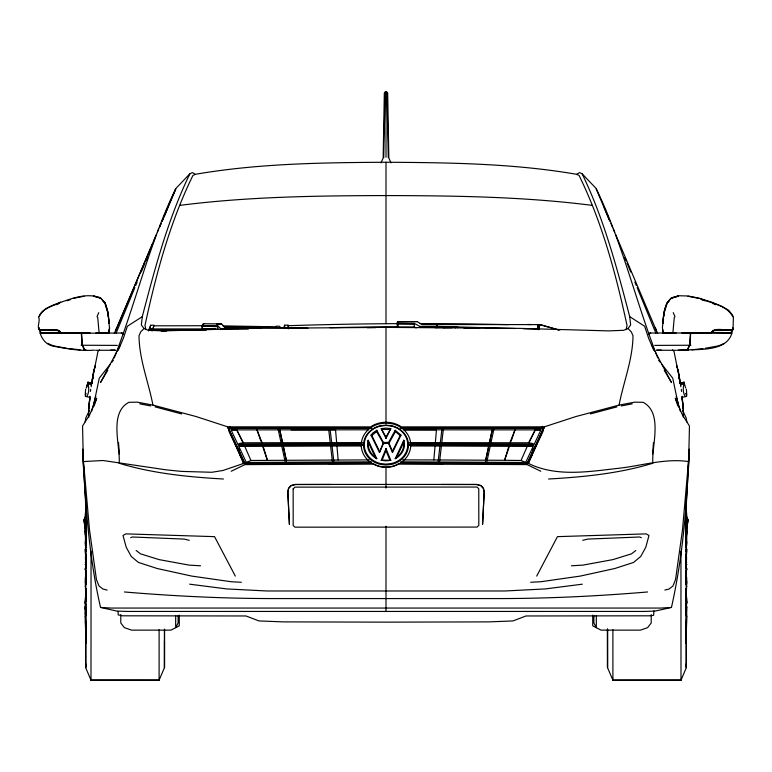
<?xml version="1.0" encoding="UTF-8"?>
<svg xmlns="http://www.w3.org/2000/svg" width="772" height="772" viewBox="0 0 772 772"><rect width="100%" height="100%" fill="white"/><g stroke="black" fill="none" stroke-linecap="round" stroke-linejoin="round"><path stroke-width="1.16" d="M85.663 581.963L85.644 556.197M164.513 629.72L164.484 667.616L159.109 680.151L90.999 680.161L91.048 551.16M91.009 679.215L91.009 680.132L159.109 680.151L159.109 629.73M164.494 629.122L164.475 667.645L164.475 640.577M686.376 640.557L686.356 667.587L681 680.161L612.91 680.19L607.516 667.616L607.487 629.72M86.097 511.865L82.604 449.15C85.316 502.109 88.626 555.541 100.534 607.429L116.765 611.057L127.496 611.434L644.504 611.434L655.235 611.057L671.466 607.429C684.774 547.917 688.402 486.775 689.435 425.961L682.351 414.844L675.297 398.255L677.884 406.004M90.999 680.161L85.644 667.587L85.663 636.91L85.624 667.616L86.088 664.094M288.265 328.853L288.274 325.707A1101.181 309.466 -0.7 0 1 398.439 323.642M680.991 679.215L680.991 680.132L612.891 680.151L612.9 679.235M686.675 521.93L686.308 506.673L686.221 529.312L686.491 519.44M85.296 612.283L85.644 632.172L85.673 621.624M85.711 615.902L85.75 610.179L85.335 616.683M686.067 546.624L686.318 521.776L686.221 532.468L686.713 525.288M85.248 614.29L85.354 606.753M85.287 616.452L85.644 631.921L85.798 621.856M85.644 614.126L85.75 604.08L85.248 606.927L85.644 614.126L86.01 603.878M686.337 535.228L686.24 545.235L686.742 542.504L686.337 535.228L685.98 545.051M686.25 547.464L686.327 540.96L686.067 561.524M686.713 528.347L686.289 546.701M85.509 607.188L85.644 609.272L85.663 607.091M85.924 573.992L85.653 594.189L85.731 588.515M88.703 417.247L88.857 406.709L90.006 398.458M416.156 327.955L414.294 326.952L398.169 326.99L397.435 326.691L397.329 322.271L398.053 321.625L417.044 321.577L422.284 324.597L436.971 324.558L437.116 327.328L419.929 327.367L419.91 326.421L414.313 323.4L398.198 323.439L397.464 324.095L414.323 324.356L414.313 323.4M398.169 326.99L398.053 321.625L397.329 322.271L397.435 326.691M414.294 326.952L414.323 324.356M436.904 327.502L436.971 324.558M437.261 327.502L437.328 324.558L541.114 324.607L537.36 324.674M686.684 529.206L686.733 526.186M686.694 545.553L686.742 542.504M85.248 606.927L85.914 590.802M85.412 609.735L85.451 607.082M85.47 606.647L86.078 643.047M85.441 604.331L85.924 591.304M686.462 534.34L685.941 497.593M686.462 541.886L686.655 530.644M85.393 604.553L85.914 589.625M85.248 583.285L85.914 572.592M85.644 632.172L85.885 621.952M685.961 522.162L686.308 506.673M686.636 530.258L686.067 544.125M686.665 530.393L686.067 545.283M85.431 517.317L86.001 500.169M85.731 621.643L85.644 625.059L85.509 621.47M85.866 615.95L86.01 610.256M686.096 517.182L686.318 507.947L686.626 516.294M685.961 529.225L686.192 519.575M686.25 517.172L686.308 514.76L686.404 517.095M686.414 622.203L685.922 634.661M85.354 528.945L86.059 507.098M85.383 530.808L85.673 546.74M686.675 530.654L686.067 545.35M686.607 549.095L686.076 558.918M686.636 549.22L686.076 560.076M688.489 468.498L689.396 449.15L685.903 511.865M85.287 602.565L85.914 590.503M685.961 532.661L686.318 521.776M732.734 327.589C731.576 353.904 696.247 348.558 678.134 350.334M686.115 621.952L686.356 632.172L686.704 610.054M85.325 521.93L85.692 506.673L86.039 522.162M85.364 529.495L86.049 514.683M85.46 542.33L86.02 530.663M379.486 452.537L383.394 442.424L376.784 430.274L372.963 432.88L371.004 435.147L379.486 452.537L383.423 443.572L388.953 443.321L395.428 431.509L395.216 430.274L400.996 435.147L392.514 452.537L388.577 443.572M686.665 607.043L685.951 621.479M85.374 516.294L85.682 507.947L85.904 517.182M686.269 621.643L686.356 625.059L686.491 621.47M686.665 616.683L686.25 610.179L686.289 615.902M85.711 546.701L85.509 519.44M85.596 517.095L85.692 514.76L85.75 517.172M85.644 609.272L85.731 607.033M685.922 643.047L686.53 606.647M85.287 579.54L85.914 571.183M686.057 547.309L686.327 540.96M686.414 609.784L686.511 607.381M685.912 637.836L686.347 627.395M685.922 642.748L686.356 632.471M86.059 497.593L85.538 534.629M685.903 568.395L686.318 559.005M685.941 573.635L686.298 565.49M85.798 516.922L86.059 511.247M85.653 594.189L85.914 588.66L86.059 590.966M85.914 595.318L85.518 603.907L85.914 595.405M85.509 604.36L85.914 595.029M690.39 333.012L689.628 345.248L687.051 349.919M686.067 542.706L686.462 533.761M85.518 599.776L85.924 591.593M690.708 333.012L689.946 345.238L687.398 349.899L685.893 350.565M686.067 542.764L686.462 533.886M85.914 590.078L85.518 597.953L85.914 592.114M86.01 394.087L86.001 393.382M85.933 546.624L85.682 521.776L86.039 532.661M653.469 442.597L652.601 454.187M686.183 547.338L686.462 541.307M686.414 585.176L686.53 582.918M85.306 545.553L85.663 535.228L86.02 545.051M686.067 550.841L686.173 548.776M686.067 551.526L686.192 549.133M686.327 546.74L686.617 530.808M685.99 603.878L686.356 614.126L686.086 590.802M85.673 516.256L86.068 509.452M85.827 584.896L85.943 582.812M732.724 328.872L732.667 329.847L731.74 330.387L715.152 330.512L713.019 330.927L711.118 333.012L648.654 333.012M731.74 330.387L731.171 332.578L731.759 333.436L711.118 333.012L713.318 330.397L715.683 329.933L733.014 329.692L733.4 317.408L732.454 315.044L728.778 310.383L721.907 306.436L711.292 302.016L699.239 298.175L688.074 295.985L678.607 295.744L671.621 297.77C662.955 305.027 663.611 317.495 662.405 327.801M85.248 394.897L85.615 389.185M85.943 547.309L85.673 540.96L85.933 561.524M663.08 323.42L663.534 318.894M686.269 607.033L686.356 609.272L686.491 607.188M86.039 564.583L85.682 565.133L85.287 564.486L85.933 562.962M86.088 536.656L85.316 551.44L85.933 562.788M685.941 590.966L686.154 588.631L686.347 594.189L686.076 575.314M85.277 586.778L85.316 586.228M653.923 610.893L653.604 615.352L649.551 615.805L526.002 615.969L513.013 620.939L488.618 621.885L386 622.145L283.382 621.885L258.987 620.939L245.998 615.969L122.449 615.805L118.203 614.898L118.068 611.559M685.941 598.001L686.694 584.365L686.076 573.992M686.163 515.522L688.122 519.884L686.482 529.563M85.914 589.094L85.248 603.038L85.75 600.558M402.83 459.9L433.845 459.938L435.051 446.033M435.35 442.559L436.46 429.801L403.737 429.801L540.95 429.879L525.664 462.467L400.687 461.83M109.006 329.876L108.717 333.012L109.518 327.81L107.81 311.83L105.108 302.923L100.379 297.77C87.381 292.81 73.263 297.886 60.853 302.306C53.181 305.934 42.836 307.989 39.256 316.665M417.044 321.577L398.024 321.972M109.113 333.012L109.595 327.801M686.067 562.788L686.684 551.44L685.912 536.656M89.957 396.239L88.703 409.305L89.851 396.779M85.518 579.27L85.924 575.314M662.878 331.979L662.955 332.867L672.875 332.925L674.274 317.504L674.979 316.645L673.223 312.641M90.43 391.452L90.662 389.339M559.835 330.098L539.329 324.674L538.499 325.273L538.48 329.567M686.221 522.075L686.713 517.78M686.733 559.198L686.327 558.648L686.067 560.356M85.682 565.133L85.779 564.332L85.287 564.486M439.982 445.753L438.207 461.106L439.644 461.106L441.43 445.762M440.262 443.398L441.902 429.232M441.7 443.398L443.34 429.232M202.312 325.562L202.553 329.113L217.907 329.239L217.665 325.688L202.312 325.562L201.714 326.209L202.553 329.113M220.667 329.702L220.773 328.756L217.665 325.688M686.569 589.046L685.835 592.828M662.82 321.258L664.084 311.975L666.728 303.213L671.264 298.224L678.038 296.245M663.852 316.559L664.335 313.056M92.64 379.592L92.968 377.238M93.296 374.874L97.947 351.55L99.54 349.841M368.601 442.81C367.231 449.41 371.892 454.988 376.784 458.703L368.186 440.252L368.601 442.81L375.231 457.149M151.987 331.024L153.946 325.813L203.084 325.726M91.135 386.743L93.933 369.933L91.636 383.028M685.874 534.07L688.122 519.884M148.407 330.985L150.675 325.215L153.927 325.166L153.126 328.611L152.026 329.721L148.764 329.769L149.874 328.66L150.675 325.215M403.399 442.81L403.814 440.252A18.431 16.405 -0.1 0 1 395.216 458.693C400.108 454.988 404.769 449.41 403.399 442.81L396.769 457.149M383.423 443.572L376.572 431.509L376.784 430.274M85.152 421.879L85.817 417.942L89.282 410.627M93.402 406.178L99.26 378.164L110.454 363.969M677.247 367.704L676.774 365.928L678.54 371.824M686.607 394.801L686.607 396.403L685.324 396.644C682.38 392.33 683.075 386.743 684.397 382.275L679.669 382.844M194.891 174.009L192.44 172.59L189.883 173.777C167.939 219.065 155.018 268.106 142.28 316.655L141.363 324.964L143.988 328.525L148.263 330.3L163.394 330.889L252.251 328.38L386 327.376L519.749 328.38L608.606 330.889L623.737 330.3L628.012 328.525L630.637 324.964L629.72 316.655C616.982 268.106 604.061 219.065 582.117 173.777L579.56 172.59L577.109 174.009M485.665 460.17L488.686 446.187M489.438 442.694L492.208 429.869M485.492 461.27L488.937 445.309M489.429 443.022L492.391 429.338M486.949 461.318L490.403 445.309M490.895 443.022L493.858 429.3M626.121 329.576L627.028 325.456C615.95 274.118 602.256 222.712 579.068 175.437L576.51 174.279C513.631 163.442 449.642 162.631 386 162.255C322.358 162.631 258.369 163.442 195.49 174.279L192.932 175.437C169.744 222.712 156.05 274.118 144.972 325.456L145.879 329.576M531.281 457.275L533.317 448.136M85.393 394.801L85.393 396.403L86.676 396.644C89.62 392.33 88.925 386.743 87.603 382.275L92.331 382.844M92.35 379.486L93.094 377.981M85.991 565.76L85.238 569.07L85.991 572.37L85.238 569.089L85.991 565.866M223.436 479.016C188.3 476.99 152.962 473.554 119.158 463.239C120.509 445.801 108.707 413.145 128.808 402.328L137.339 402.154L152.933 405.097L195.972 416.504L227.653 426.829L370.628 426.868C379.602 420.701 392.398 420.701 401.372 426.868L544.347 426.829L576.028 416.504L619.067 405.097C623.535 381.908 632.76 359.511 632.992 335.743L631.313 331.902L628.012 328.525M686.337 584.78L686.076 580.737M91.656 411.254L95.767 396.576M85.924 580.737L85.663 584.78M85.267 559.198L85.673 558.648L85.933 560.356M87.574 383.858L86.339 387.978L87.497 384.06M94.724 367.684L93.489 371.815L95.236 365.928L94.753 367.704M410.916 445.965L532.014 446.245L533.095 443.562L528.637 442.79L409.594 442.588M664.489 311.888L667.153 303.068L669.449 300.559M122.951 334.43L123.115 333.871L121.329 333.012M509.144 445.367L504.589 460.305L433.845 459.938M87.883 382.825L88.104 382.101L88.616 382.43M95.033 366.652L95.274 365.947M85.924 579.145L85.258 581.673L85.76 581.133M686.318 563.193L686.675 562.074L686.067 561.379M685.97 559.758L686.327 558.648M94.116 406.004L96.703 398.255L89.648 414.844L82.565 425.961L83.511 468.498M152.605 243.634L115.568 330.783L156.407 234.379M509.211 446.785L504.589 460.305L521.061 460.469L525.664 462.467M511.132 441.159L514.982 429.898L509.925 442.703M114.246 357.947C136.113 302.074 149.43 243.122 175.649 188.947L162.033 221.081M118.184 350.343L123.356 338.3L127.361 326.267L142.28 316.655M381.214 460.334L382.14 460.044L386 450.549L386 448.619L390.786 460.334L386 460.874L381.214 460.334L386 448.619M116.138 333.118L134.878 287.56M135.795 285.341L137.165 282.012M141.276 272.005L144.933 263.117M145.85 260.897L147.22 257.558M162.767 219.788L167.794 207.562M381.011 162.844L383.163 157.97L384.331 93.007L386 91.81L387.679 93.007L388.837 157.97L390.989 162.844M157.343 232.16L158.752 228.84M159.688 226.621L161.097 223.301M544.347 426.829L528.444 463.451L400.716 462.853M114.295 333.407L116.167 329.007M153.551 241.414L154.96 238.085M159.669 226.997L161.087 223.668M162.024 221.448L163.442 218.129M164.388 215.909L176.161 188.185L189.883 173.777M541.404 428.537L542.33 426.366M686.067 558.764L686.684 557.22L685.604 556.815M521.061 460.469L527.701 445.357M527.151 463.335L543.749 428.093L400.263 428.074M527.151 463.518L543.749 428.093M527.787 463.847L543.073 431.258M457.979 327.598L455.943 327.27L455.152 327.907M85.518 529.563L83.878 519.884L85.837 515.522M395.216 458.703L403.814 440.252M98.777 312.641L97.021 316.645L97.726 317.504L99.125 332.925L109.045 332.867M400.996 435.147L400.166 435.533L392.465 451.263L392.514 452.537M386 438.303L390.786 428.634L386 428.103L381.214 428.634L386 438.303L386 437.203L381.214 428.634M528.685 443.253L535.266 429.898L540.95 429.879M386 437.203L390.786 428.634M284.289 327.975L284.588 325.215L288.168 325.07L288.207 328.582M385.093 91.974L383.723 157.652M528.637 442.79L535.266 429.898M536.694 576.095L557.452 536.646L646.193 533.877L648.991 535.498L645.768 547.3L640.721 556.487L633.571 562.441L614.792 568.51L580.283 576.086L540.815 581.741L530.682 582.271M120.239 345.238L100.485 382.594L107.713 370.367M392.465 451.263L388.596 442.424L395.216 430.274M541.471 324.848L558.523 330.04M685.961 564.583L686.318 565.133L686.713 564.486L686.067 562.962M711.118 333.012C714.94 326.556 724.368 331.014 730.399 329.692M224.372 326.952L238.654 327.415L224.662 327.299L221.603 323.893L203.518 323.748L201.714 326.209L217.55 326.633M238.365 327.067L237.158 328.882L220.773 328.756M307.652 327.975L238.702 327.067L237.496 328.882L248.304 329.017M60.708 302.016C52.708 305.702 41.784 308.028 38.6 317.408C40.762 320.756 35.792 328.438 40.26 330.387L40.829 332.578L40.241 333.436C42.093 339.468 46.455 344.698 52.834 346.078C66.498 348.683 80.462 351.318 94.425 350.112M111.95 362.078L113.445 360.186M379.534 451.263L371.834 435.533L376.572 431.509M203.518 323.748L202.92 324.394L203.798 324.095M143.988 328.525L140.687 331.902L139.008 335.743C139.24 359.511 148.465 381.908 152.933 405.097M635.848 550.484L631.448 553.862L612.91 559.613L582.889 565.123L571.444 565.779M676.726 365.947L676.967 366.652M683.384 382.43L683.895 382.101L684.117 382.825M231.185 471.248L244.946 464.599L373.822 464.049C380.972 468.498 391.028 468.498 398.178 464.049L527.054 464.599L540.815 471.248M650.671 333.012L648.885 333.871L649.049 334.43M123.346 333.012L40.241 333.436L39.276 328.872M368.263 429.801L231.05 429.879L246.336 462.467L250.939 460.469L369.17 459.9M130.671 537.708L132.34 536.994L184.219 539.088L189.265 540.303M724.426 343.366L718.5 345.875L705.222 348.278M56.211 304.728L59.386 303.406M680.817 384.89L682.824 384.147L682.834 383.269L679.736 383.095M371.284 462.853L243.556 463.451L222.992 470.476L211.827 472.281L181.362 471.393L166.105 469.839L103.004 460.508L83.501 461.56L89.465 529.495L96.442 579.56L99.048 585.996L102.946 589.026L107.154 590.088M66.961 300.781L70.242 299.729M671.746 298.04L678.588 296.023M590.339 413.937L616.924 406.883M664.846 590.088L669.054 589.026L672.952 585.996L675.558 579.56L682.535 529.495L688.499 461.56C664.267 458.028 640.442 466.192 616.432 468.527C587.164 471.914 555.975 476.884 528.444 463.451M681.966 397.426L685.044 396.673M582.735 540.303L587.782 539.088L639.66 536.994L641.329 537.708M621.277 405.947L632.181 403.862M72.896 298.455L84.023 296.265M619.067 405.097L634.661 402.154L643.192 402.328C663.293 413.145 651.491 445.801 652.842 463.239C619.038 473.554 583.7 476.99 548.564 479.016M362.406 442.588L243.363 442.79L238.905 443.562L239.986 446.245L361.084 445.965M582.329 584.182L545.331 588.93L505.206 590.976L266.794 590.976L226.669 588.93L189.671 584.182M702.974 348.558L691.847 349.812M382.159 429.464L389.841 429.464M390.786 460.334L382.14 460.044M391.636 463.499L386 464.126L380.364 463.499A21.77 19.377 0 0 1 364.23 444.807A21.77 19.377 0 0 1 380.345 426.086L386 425.44L391.636 426.076A21.77 19.377 0 0 1 407.77 444.788A21.77 19.377 0 0 1 391.636 463.499M179.731 205.381C248.121 196.638 317.147 195.731 386 195.567C454.853 195.731 523.879 196.638 592.269 205.381M671.466 607.429L661.054 608.056L110.946 608.056L100.534 607.429M647.592 591.97C596.775 596.235 545.736 598.676 494.727 598.57L277.273 598.57C226.264 598.676 175.225 596.235 124.408 591.97M688.576 350.083L677.575 350.112M443.186 327.724L457.738 327.116L435.205 327.724M689.946 345.238L690.911 345.209M149.874 328.66L153.126 328.611M689.628 345.248L654.685 345.402M731.171 332.578L711.755 332.607M711.244 332.857L681.801 332.944M383.394 442.424L388.596 442.424M246.336 462.467L371.313 461.83M95.873 332.954L99.125 332.925M733.014 329.692L732.126 329.692M153.232 328.93L215.446 328.94M152.132 330.088L206.346 330.03M161.01 330.966L166.646 330.937M239.214 444.247L362.271 444.006M239.291 444.411L362.271 444.161M239.6 445.444L362.28 445.183M239.677 445.608L362.28 445.347M656.75 350.112L661.276 350.102M328.621 463.586L371.467 463.509M419.91 326.421L437.106 326.373M95.525 350.295L115.211 350.237M291.189 429.859L335.54 429.801L336.65 442.559M330.484 484.478L295.271 484.546L291.063 485.762L288.496 488.637L287.831 492.082L289.413 524.342L287.831 492.082L288.603 488.184L291.16 485.492L295.242 484.43L476.758 484.43L480.84 485.492L483.397 488.184L484.208 492.082L482.587 524.342L484.169 492.082L483.504 488.637L480.937 485.762L476.729 484.546L441.516 484.478M41.601 329.692L56.163 329.769L58.624 330.368L60.882 333.012L58.981 330.927L56.848 330.512L40.26 330.387M60.245 332.607L40.829 332.578M117.315 345.402L82.372 345.248L81.61 333.012M244.849 463.518L228.251 428.093L371.737 428.074M228.251 428.286L371.486 428.257M400.514 428.257L543.749 428.286M383.037 443.321L388.953 443.321M409.729 444.006L532.786 444.247M409.729 444.161L532.709 444.411M409.72 445.183L532.4 445.444M409.72 445.347L532.323 445.608M526.436 462.843L528.82 462.843M39.874 329.692L38.986 329.692M90.199 332.944L60.756 332.857M243.18 462.843L245.564 462.843M400.533 463.509L443.379 463.586M656.789 350.237L676.475 350.295M110.724 350.102L115.25 350.112M231.05 429.879L236.734 429.898L243.363 442.79M216.43 324.192L221.603 323.893M223.108 325.88L276.125 326.807M672.875 332.925L676.127 332.954M261.544 327.714L238.702 327.067M287.657 328.071L307.845 328.341M508.372 324.626L467.861 323.873A1101.181 309.466 -0.7 0 0 420.007 323.593M437.328 324.558L437.463 326.373L515.001 328.496M523.348 328.727L537.669 329.113L537.544 324.404M451.938 327.724L437.473 327.328L437.463 326.373M463.991 328.052L479.663 328.486M92.264 383.095L89.166 383.269L89.176 384.147L91.183 384.89M81.089 345.209L82.054 345.238L84.602 349.899L86.107 350.565M276.202 326.16L279.725 326.276L280.072 326.932M527.508 324.452L531.059 324.578M241.318 582.271L231.185 581.741L191.717 576.086L157.208 568.51L138.429 562.441L131.279 556.487L126.232 547.3L123.009 535.498L125.807 533.877L214.548 536.646L235.306 576.095M200.556 565.779L189.111 565.123L159.09 559.613L140.552 553.862L136.152 550.484M80.153 349.812L69.026 348.558M83.424 350.083L86.696 350.343M85.933 561.379L85.325 562.074L85.682 563.193M66.778 348.278L53.5 345.875L47.574 343.366M139.819 403.862L150.723 405.947M86.396 556.815L85.316 557.22L85.933 558.764M687.977 296.265L699.104 298.455M155.075 406.883L181.661 413.937M86.956 396.673L90.034 397.426M93.962 296.245L100.736 298.224L105.272 303.213L107.916 311.975L109.18 321.258M93.412 296.023L100.254 298.04M686.713 564.486L686.221 564.332L686.318 565.133M700.194 298.812C711.369 303.271 726.674 304.979 732.744 316.665M701.758 299.729L705.039 300.781M712.614 303.406L715.789 304.728M662.955 332.867L662.994 329.876M371.004 435.147L371.834 435.533M629.72 316.655L644.639 326.267L648.644 338.3L653.816 350.343M395.428 431.509L400.166 435.533M582.117 173.777L595.839 188.185L609.976 221.448M672.46 349.841L674.053 351.55L678.704 374.874M686.24 581.133L686.742 581.673L686.076 579.145M102.551 300.559L104.847 303.068L107.511 311.888M678.906 377.981L679.649 379.486M658.555 360.186L660.05 362.078M661.546 363.969L672.74 378.164L678.598 406.178M84.949 349.919L82.372 345.248M60.187 331.97C54.976 327.048 45.809 331.362 39.333 329.847L39.266 327.589M59.733 331.169L60.882 333.012M664.287 370.367L671.515 382.594L651.761 345.238M655.206 327.907L657.705 333.407M386.907 91.974L388.277 157.652M228.927 431.258L244.213 463.847M228.251 428.093L244.849 463.335M236.734 429.898L243.315 443.253M682.718 410.627L686.183 417.942L686.848 421.879M243.556 463.451L227.653 426.829M244.299 445.357L250.939 460.469M610.903 223.301L612.331 226.997M613.248 228.84L614.657 232.16M615.593 234.379L656.432 330.783L655.833 329.007M229.67 426.366L230.596 428.537M604.206 207.562L609.233 219.788M624.78 257.558L626.15 260.897M627.067 263.117L630.724 272.005M634.835 282.012L636.205 285.341M637.122 287.56L655.862 333.118M596.351 188.947C622.57 243.122 635.887 302.074 657.754 357.947M386 450.549L389.86 460.044M262.075 442.703L257.018 429.898L260.868 441.159M262.789 446.785L267.411 460.305L262.856 445.367M85.673 558.648L86.03 559.758M684.426 383.858L685.681 387.988M676.233 396.576L680.344 411.254M86.165 592.828L85.431 589.046M686.009 565.866L686.762 569.089L686.009 572.37L686.762 569.089L686.009 565.76M238.683 448.136L240.719 457.275M279.792 429.869L282.562 442.694M283.314 446.187L286.335 460.17M279.609 429.338L282.571 443.022M283.063 445.309L286.508 461.27M278.142 429.3L281.105 443.022M281.597 445.309L285.051 461.318M686.25 600.558L686.752 603.038L686.086 589.094M85.258 542.504L85.76 545.235L85.663 535.228M686.752 606.927L686.25 604.08L686.356 614.126M680.364 383.028L678.067 369.933L680.865 386.743M85.287 529.438L85.779 532.468L85.682 521.776M83.878 519.884L86.126 534.07M679.032 377.238L679.36 379.592M681.994 398.458L683.143 406.709L683.297 417.247M107.665 313.056L108.148 316.559M108.466 318.894L108.92 323.42M686.086 571.183L686.713 579.54M686.086 572.592L686.752 583.285M685.912 664.094L686.376 667.616L686.356 636.939L686.356 667.587M85.287 525.288L85.779 529.312L85.692 506.673M82.054 345.238L81.292 333.012M330.098 429.232L331.738 443.398M332.018 445.753L333.793 461.106L332.356 461.106L330.57 445.762M328.66 429.232L330.3 443.398M85.287 517.78L85.779 522.075M681.338 389.339L681.57 391.452M119.399 454.187L118.531 442.597M682.149 396.779L683.297 409.305L682.043 396.239M662.482 327.81L662.887 333.012M336.949 446.033L338.155 459.938M284.26 325.871L284.453 328.168M686.086 590.503L686.713 602.565M85.924 560.076L85.364 549.22M85.924 558.918L85.393 549.095M86.059 598.001L85.306 584.365M686.684 586.228L686.723 586.778M686.086 592.114L686.482 597.895L686.086 589.625M86.049 621.479L85.335 607.043M685.951 514.683L686.636 529.495M686.385 389.185L686.752 394.897M85.933 545.35L85.325 530.654M685.98 530.663L686.54 542.33M85.933 545.283L85.335 530.393M85.933 544.125L85.364 530.258M685.932 509.452L686.327 516.256M686.057 582.812L686.173 584.896M85.808 549.133L85.933 551.526M85.827 548.776L85.933 550.841M85.817 547.338L85.345 530.644M85.47 582.918L85.586 585.176M85.538 541.307L85.817 546.798M686.076 591.593L686.482 599.776M686.076 591.304L686.482 599.468M85.538 533.886L85.933 542.764M686.086 595.318L686.482 603.907L686.086 595.405M686.086 595.029L686.491 604.36M85.538 533.761L85.933 542.706M685.999 500.169L686.569 517.317M685.941 511.247L686.202 516.922M685.941 507.098L686.646 528.945M85.682 559.005L86.097 568.395M85.702 565.49L86.059 573.635M86.078 634.661L85.586 622.203M85.644 632.471L86.078 642.748M85.489 607.381L85.586 609.784M85.653 627.395L86.088 637.836M85.46 622.193L85.653 627.752M539.329 324.674L539.445 329.133M538.499 325.273L538.615 329.74M686.202 621.856L686.347 627.752M685.99 610.256L686.134 615.95M85.808 519.575L86.039 529.225M686.134 622.28L686.356 631.921L686.713 616.452M686.549 607.082L686.588 609.735M686.482 597.46L686.607 604.553M686.269 588.515L686.347 594.189M686.337 607.091L686.356 609.272M85.267 526.186L85.316 529.206M284.588 325.215L284.617 327.56M85.673 540.96L85.75 547.464M686.327 621.624L686.356 625.059M686.308 621.836L686.356 632.172M159.1 679.235L159.109 680.151M85.644 667.587L85.624 640.557M686.356 556.197L686.337 581.963M680.952 551.16L681 680.161M612.891 629.73L612.91 680.19M607.506 629.122L607.525 667.645L607.525 629.083M651.211 614.608L651.211 622.975L647.631 627.636L640.461 630.135L601.041 630.135L592.732 625.841L592.732 615.139M596.322 615.738L596.322 627.636L593.871 622.975L593.871 615.805M386 91.81L386 157.256M386 162.255L386 323.68M386 327.376L386 421.995M386 467.166L386 488.078M386 526.292L386 611.241M179.268 615.139L179.268 625.841L170.959 630.135L131.539 630.135L124.369 627.636L120.789 622.975L120.789 614.608M178.129 615.805L178.129 622.975L175.678 627.636L175.678 615.738M376.823 458.722A18.431 16.405 -0.1 0 1 368.186 440.291M300.221 328.486A1101.837 309.678 -0.7 0 1 307.401 328.283M330.146 327.704A1101.837 309.678 -0.7 0 1 398.506 326.768M367.327 327.704A1101.403 309.543 -0.7 0 1 375.723 327.598M293.167 488.898L293.167 525.491L294.943 527.17L477.038 527.083L478.814 525.404L478.775 488.801L477 487.055L294.943 487.142L293.167 488.898M386 423.075L379.592 423.789A24.752 22.031 -0.1 0 0 361.248 445.116A24.752 22.031 -0.1 0 0 379.641 466.375L386 467.07L392.408 466.356A24.752 22.031 -0.1 0 0 410.752 445.068A24.752 22.031 -0.1 0 0 392.408 423.789L386 423.075M386 425.14L380.191 425.787A22.436 19.966 0 0 0 363.564 445.106A22.436 19.966 0 0 0 380.22 464.368L386 465.014L391.809 464.358A22.436 19.966 0 0 0 408.436 445.077A22.436 19.966 0 0 0 391.809 425.787L386 425.14M686.018 394.106L685.98 393.353L686.038 394.135"/></g></svg>
